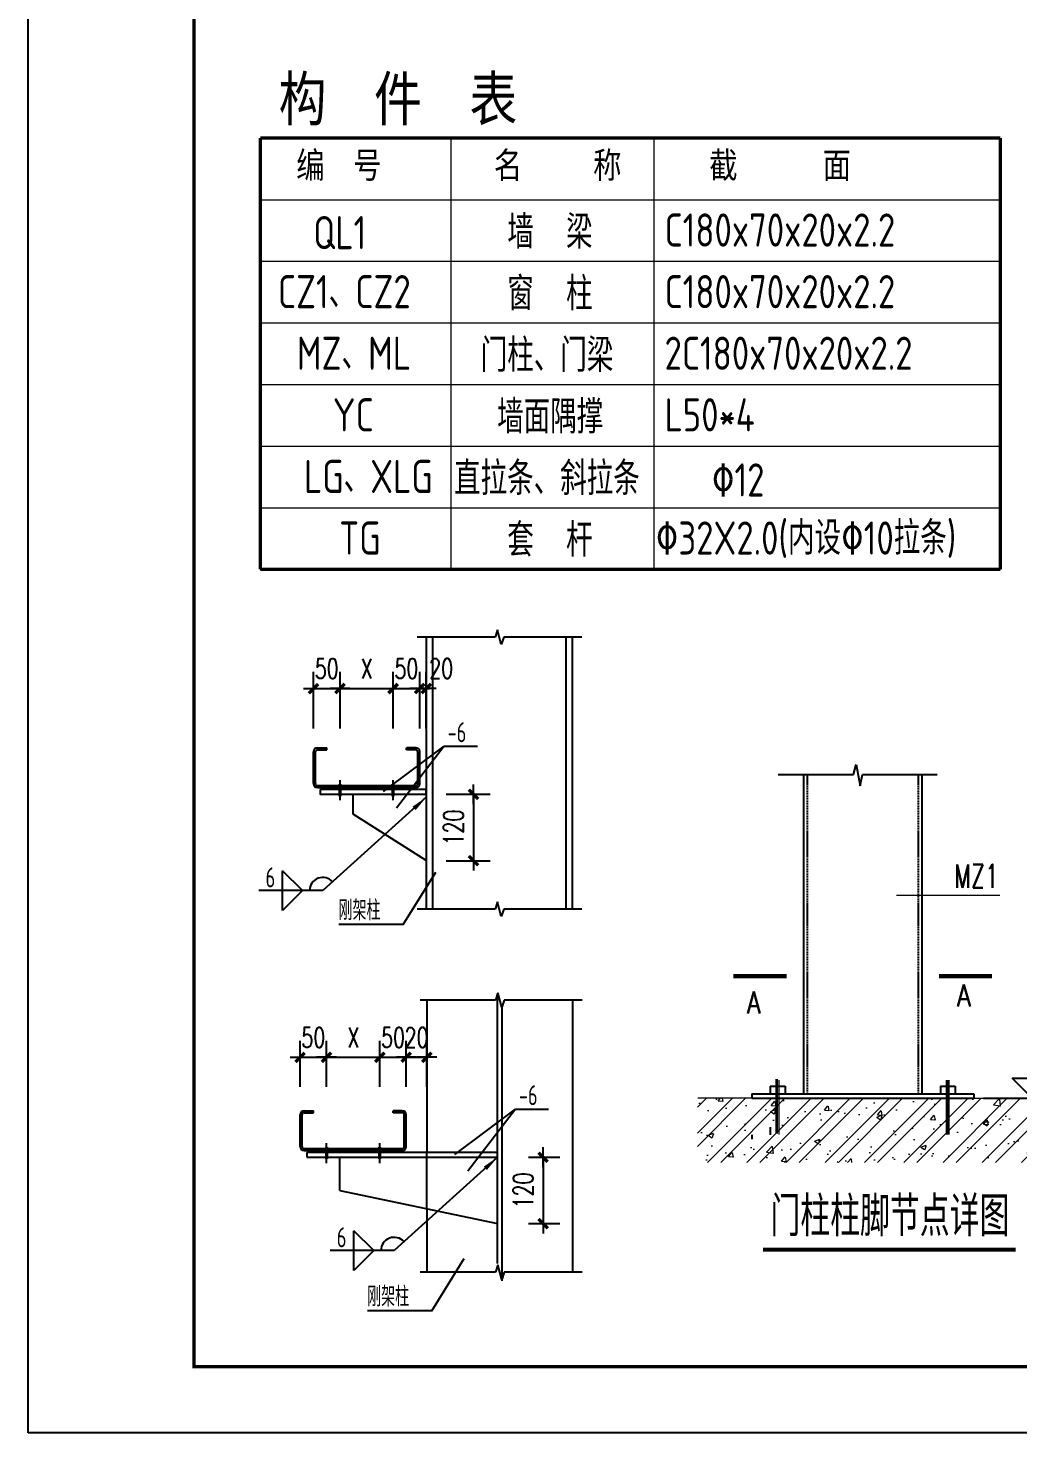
# Model space of a CAD drawing. Extents: x -1389621 to 57380, y -92505 to 283644.
# Drawn here: x -43540 to -25647, y 56395 to 81800 of the extents above; entities that cross this region are included whole.
import ezdxf
from ezdxf.enums import TextEntityAlignment as Align

# ---------------------------------------------------------------- set-up
doc = ezdxf.new("R2010")
doc.units = 0
doc.header["$LTSCALE"] = 100
doc.header["$MEASUREMENT"] = 0
for name, pattern in [('ACAD_ISO02W100', [15, 12, -3]), ('ACAD_ISO04W100', [30, 24, -3, 0, -3]), ('HIDDEN', [0.375, 0.25, -0.125])]:
    doc.linetypes.add(name, pattern=pattern)
doc.layers.get('0').update_dxf_attribs({"linetype": 'CONTINUOUS'})
doc.layers.get('Defpoints').update_dxf_attribs({"linetype": 'CONTINUOUS'})
for name, color, linetype in [('03', 3, 'CONTINUOUS'), ('AXIS', 3, 'CONTINUOUS'), ('BORDER', 7, 'CONTINUOUS'), ('DIM', 3, 'CONTINUOUS'), ('L3', 3, 'CONTINUOUS'), ('PUB_DIM', 3, 'CONTINUOUS'), ('TDB_中实线', 7, 'CONTINUOUS'), ('TDB_中心线', 4, 'ACAD_ISO04W100'), ('TDB_文字', 3, 'CONTINUOUS'), ('TDB_细实线', 1, 'CONTINUOUS'), ('TEXT', 7, 'CONTINUOUS'), ('钢梁', 6, 'CONTINUOUS')]:
    doc.layers.add(name, color=color, linetype=linetype)
doc.layers.add('PUB_TEXT', color=7, linetype='CONTINUOUS', lineweight=15)
doc.styles.add('-宋体', font='SimSun.ttf')
doc.styles.add('_HZTXT', font='txt.shx', dxfattribs={"width": 0.7, "bigfont": 'HZTXT.shx'})
doc.styles.add('DIM_FONT', font='SIMPLEX', dxfattribs={"width": 0.7, "bigfont": 'GBCBIG'})
doc.styles.add('ROMANS', font='romans', dxfattribs={"width": 0.8, "height": 2.5})
doc.styles.add('TSSD_Label', font='Tssdeng.shx', dxfattribs={"width": 0.7, "bigfont": 'hztxt.shx'})
doc.styles.add('TSSD_REIN', font='Tssdeng.shx', dxfattribs={"width": 0.7, "bigfont": 'hztxt.shx'})
doc.dimstyles.new('dimn', dxfattribs={"dimtxt": 300, "dimasz": 1, "dimexe": 250, "dimexo": 300, "dimgap": 150, "dimtad": 1, "dimdec": 0, "dimzin": 0, "dimdsep": 46, "dimtxsty": 'DIM_FONT', "dimblk": '_DIMX', "dimcen": 1, "dimclrt": 7, "dimadec": 1, "dimazin": 0, "dimtfac": 1, "dimtdec": 0, "dimtix": 1, "dimtmove": 2, "dimatfit": 3, "dimfxl": 0, "dimtolj": 1, "dimtzin": 0, "dimarcsym": 0})

# ---------------------------------------------------------------- blocks, each defined once
blk = doc.blocks.new('C160')
at = {"layer": 'TDB_中实线'}
for p, q in [((-0.1, 153.7), (-0.1, 5.7)), ((2.9, 153.7), (2.9, 5.7)), ((5.9, 159.7), (53.9, 159.7)), ((5.9, 156.7), (53.9, 156.7)), ((56.9, 153.7), (56.9, 139.7)), ((59.9, 153.7), (59.9, 139.7)), ((56.9, 139.7), (59.9, 139.7)), ((5.9, 2.7), (53.9, 2.7)), ((56.9, 19.7), (59.9, 19.7)), ((56.9, 5.7), (56.9, 19.7)), ((59.9, 5.7), (59.9, 19.7)), ((5.9, -0.3), (53.9, -0.3))]:
    blk.add_line(p, q, dxfattribs=at)
for centre, radius, start, end in [((5.9, 153.7), 6, 90, 180), ((5.9, 153.7), 3, 90, 180), ((53.9, 153.7), 6, 0, 90), ((53.9, 153.7), 3, 0.001, 90), ((5.9, 5.7), 6, 180, 270), ((5.9, 5.7), 3, 180, 270), ((53.9, 5.7), 6, 270, 360), ((53.9, 5.7), 3, 270, 360)]:
    blk.add_arc(centre, radius, start, end, dxfattribs=at)
blk = doc.blocks.new('_DIMX')
blk.add_line((-150, 0), (150, 0))
at = {"const_width": 50}
blk.add_lwpolyline([(-70, -70), (70, 70)], dxfattribs=at)
blk = doc.blocks.new('*D2472')
at = {"layer": 'AXIS', "color": 0, "linetype": 'Continuous', "lineweight": -2, "ltscale": 100}
for p, q in [((-551673, -263413), (-551013, -263413)), ((-551263, -263414), (-551263, -264412)), ((-551673, -264413), (-551013, -264413))]:
    blk.add_line(p, q, dxfattribs=at)
at = {"layer": 'Defpoints', "color": 0, "linetype": 'Continuous', "ltscale": 100}
for p in [(-551973, -263413), (-551973, -264413), (-551263, -264413)]:
    blk.add_point(p, dxfattribs=at)
at = {"layer": 'AXIS', "color": 0, "linetype": 'Continuous', "lineweight": -2, "ltscale": 100, "xscale": 1.00005, "yscale": 1.00005, "zscale": 1.00005}
for p, rotation in [((-551263, -263413), 90), ((-551263, -264413), 270)]:
    blk.add_blockref('_DIMX', p, dxfattribs=dict(at, rotation=rotation))
at = {"layer": 'AXIS', "color": 7, "linetype": 'Continuous', "ltscale": 100, "insert": (-551563, -263913), "char_height": 300, "attachment_point": 5, "rotation": 90, "style": 'DIM_FONT'}
blk.add_mtext('\\A1;120', dxfattribs=at)
blk = doc.blocks.new('*D2468')
at = {"layer": 'AXIS', "color": 0, "linetype": 'Continuous', "lineweight": -2, "ltscale": 100}
for p, q in [((-553673, -262420), (-553673, -261569)), ((-553273, -262420), (-553273, -261569)), ((-553674, -261819), (-553675, -261819)), ((-553673, -261819), (-553273, -261819)), ((-553272, -261819), (-553271, -261819))]:
    blk.add_line(p, q, dxfattribs=at)
at = {"layer": 'Defpoints', "color": 0, "linetype": 'Continuous', "ltscale": 100}
for p in [(-553273, -261819), (-553673, -262720), (-553273, -262720)]:
    blk.add_point(p, dxfattribs=at)
at = {"layer": 'AXIS', "color": 0, "linetype": 'Continuous', "lineweight": -2, "ltscale": 100, "xscale": 1.00005, "yscale": 1.00005, "zscale": 1.00005}
blk.add_blockref('_DIMX', (-553673, -261819), dxfattribs=at)
at = {"layer": 'AXIS', "color": 0, "linetype": 'Continuous', "lineweight": -2, "ltscale": 100, "xscale": 1.00005, "yscale": 1.00005, "zscale": 1.00005, "rotation": 180}
blk.add_blockref('_DIMX', (-553273, -261819), dxfattribs=at)
at = {"layer": 'AXIS', "color": 7, "linetype": 'Continuous', "ltscale": 100, "insert": (-553473, -261519), "char_height": 300, "attachment_point": 5, "style": 'DIM_FONT'}
blk.add_mtext('50', dxfattribs=at)
blk = doc.blocks.new('*D2469')
at = {"layer": 'AXIS', "color": 0, "linetype": 'Continuous', "lineweight": -2, "ltscale": 100}
for p, q in [((-553273, -262420), (-553273, -261569)), ((-552473, -262420), (-552473, -261569)), ((-553272, -261819), (-552474, -261819))]:
    blk.add_line(p, q, dxfattribs=at)
at = {"layer": 'Defpoints', "color": 0, "linetype": 'Continuous', "ltscale": 100}
for p in [(-552473, -261819), (-553273, -262720), (-552473, -262720)]:
    blk.add_point(p, dxfattribs=at)
at = {"layer": 'AXIS', "color": 0, "linetype": 'Continuous', "lineweight": -2, "ltscale": 100, "xscale": 1.00005, "yscale": 1.00005, "zscale": 1.00005, "rotation": 180}
blk.add_blockref('_DIMX', (-553273, -261819), dxfattribs=at)
at = {"layer": 'AXIS', "color": 0, "linetype": 'Continuous', "lineweight": -2, "ltscale": 100, "xscale": 1.00005, "yscale": 1.00005, "zscale": 1.00005}
blk.add_blockref('_DIMX', (-552473, -261819), dxfattribs=at)
at = {"layer": 'AXIS', "color": 7, "linetype": 'Continuous', "ltscale": 100, "insert": (-552873, -261519), "char_height": 300, "attachment_point": 5, "style": 'DIM_FONT'}
blk.add_mtext('\\A1;X', dxfattribs=at)
blk = doc.blocks.new('*D2470')
at = {"layer": 'AXIS', "color": 0, "linetype": 'Continuous', "lineweight": -2, "ltscale": 100}
for p, q in [((-552473, -262420), (-552473, -261569)), ((-552073, -262420), (-552073, -261569)), ((-552474, -261819), (-552475, -261819)), ((-552473, -261819), (-552073, -261819)), ((-552072, -261819), (-552071, -261819))]:
    blk.add_line(p, q, dxfattribs=at)
at = {"layer": 'Defpoints', "color": 0, "linetype": 'Continuous', "ltscale": 100}
for p in [(-552073, -261819), (-552473, -262720), (-552073, -262720)]:
    blk.add_point(p, dxfattribs=at)
at = {"layer": 'AXIS', "color": 0, "linetype": 'Continuous', "lineweight": -2, "ltscale": 100, "xscale": 1.00005, "yscale": 1.00005, "zscale": 1.00005}
blk.add_blockref('_DIMX', (-552473, -261819), dxfattribs=at)
at = {"layer": 'AXIS', "color": 0, "linetype": 'Continuous', "lineweight": -2, "ltscale": 100, "xscale": 1.00005, "yscale": 1.00005, "zscale": 1.00005, "rotation": 180}
blk.add_blockref('_DIMX', (-552073, -261819), dxfattribs=at)
at = {"layer": 'AXIS', "color": 7, "linetype": 'Continuous', "ltscale": 100, "insert": (-552273, -261519), "char_height": 300, "attachment_point": 5, "style": 'DIM_FONT'}
blk.add_mtext('50', dxfattribs=at)
blk = doc.blocks.new('*D2471')
at = {"layer": 'AXIS', "color": 0, "linetype": 'Continuous', "lineweight": -2, "ltscale": 100}
for p, q in [((-552073, -262420), (-552073, -261569)), ((-551973, -262420), (-551973, -261569)), ((-552074, -261819), (-552075, -261819)), ((-552073, -261819), (-551973, -261819)), ((-551972, -261819), (-551971, -261819))]:
    blk.add_line(p, q, dxfattribs=at)
at = {"layer": 'Defpoints', "color": 0, "linetype": 'Continuous', "ltscale": 100}
for p in [(-551973, -261819), (-552073, -262720), (-551973, -262720)]:
    blk.add_point(p, dxfattribs=at)
at = {"layer": 'AXIS', "color": 0, "linetype": 'Continuous', "lineweight": -2, "ltscale": 100, "xscale": 1.00005, "yscale": 1.00005, "zscale": 1.00005}
blk.add_blockref('_DIMX', (-552073, -261819), dxfattribs=at)
at = {"layer": 'AXIS', "color": 0, "linetype": 'Continuous', "lineweight": -2, "ltscale": 100, "xscale": 1.00005, "yscale": 1.00005, "zscale": 1.00005, "rotation": 180}
blk.add_blockref('_DIMX', (-551973, -261819), dxfattribs=at)
at = {"layer": 'AXIS', "color": 7, "linetype": 'Continuous', "ltscale": 100, "insert": (-551749, -261517), "char_height": 300, "attachment_point": 5, "style": 'DIM_FONT'}
blk.add_mtext('20', dxfattribs=at)
blk = doc.blocks.new('*D2474')
at = {"layer": 'AXIS', "color": 0, "linetype": 'Continuous', "lineweight": -2, "ltscale": 100}
for p, q in [((-553922, -267958), (-553922, -267263)), ((-553522, -267958), (-553522, -267263)), ((-553923, -267513), (-553924, -267513)), ((-553922, -267513), (-553522, -267513)), ((-553521, -267513), (-553520, -267513))]:
    blk.add_line(p, q, dxfattribs=at)
at = {"layer": 'Defpoints', "color": 0, "linetype": 'Continuous', "ltscale": 100}
for p in [(-553522, -267513), (-553922, -268258), (-553522, -268258)]:
    blk.add_point(p, dxfattribs=at)
at = {"layer": 'AXIS', "color": 0, "linetype": 'Continuous', "lineweight": -2, "ltscale": 100, "xscale": 1.00005, "yscale": 1.00005, "zscale": 1.00005}
blk.add_blockref('_DIMX', (-553922, -267513), dxfattribs=at)
at = {"layer": 'AXIS', "color": 0, "linetype": 'Continuous', "lineweight": -2, "ltscale": 100, "xscale": 1.00005, "yscale": 1.00005, "zscale": 1.00005, "rotation": 180}
blk.add_blockref('_DIMX', (-553522, -267513), dxfattribs=at)
at = {"layer": 'AXIS', "color": 7, "linetype": 'Continuous', "ltscale": 100, "insert": (-553722, -267213), "char_height": 300, "attachment_point": 5, "style": 'DIM_FONT'}
blk.add_mtext('50', dxfattribs=at)
blk = doc.blocks.new('*D2475')
at = {"layer": 'AXIS', "color": 0, "linetype": 'Continuous', "lineweight": -2, "ltscale": 100}
for p, q in [((-553522, -267958), (-553522, -267263)), ((-552721, -267958), (-552721, -267263)), ((-553521, -267513), (-552722, -267513))]:
    blk.add_line(p, q, dxfattribs=at)
at = {"layer": 'Defpoints', "color": 0, "linetype": 'Continuous', "ltscale": 100}
for p in [(-552721, -267513), (-553522, -268258), (-552721, -268258)]:
    blk.add_point(p, dxfattribs=at)
at = {"layer": 'AXIS', "color": 0, "linetype": 'Continuous', "lineweight": -2, "ltscale": 100, "xscale": 1.00005, "yscale": 1.00005, "zscale": 1.00005, "rotation": 180}
blk.add_blockref('_DIMX', (-553522, -267513), dxfattribs=at)
at = {"layer": 'AXIS', "color": 0, "linetype": 'Continuous', "lineweight": -2, "ltscale": 100, "xscale": 1.00005, "yscale": 1.00005, "zscale": 1.00005}
blk.add_blockref('_DIMX', (-552721, -267513), dxfattribs=at)
at = {"layer": 'AXIS', "color": 7, "linetype": 'Continuous', "ltscale": 100, "insert": (-553121, -267213), "char_height": 300, "attachment_point": 5, "style": 'DIM_FONT'}
blk.add_mtext('\\A1;X', dxfattribs=at)
blk = doc.blocks.new('*D2476')
at = {"layer": 'AXIS', "color": 0, "linetype": 'Continuous', "lineweight": -2, "ltscale": 100}
for p, q in [((-552721, -267958), (-552721, -267263)), ((-552321, -267958), (-552321, -267263)), ((-552722, -267513), (-552723, -267513)), ((-552721, -267513), (-552321, -267513)), ((-552320, -267513), (-552319, -267513))]:
    blk.add_line(p, q, dxfattribs=at)
at = {"layer": 'Defpoints', "color": 0, "linetype": 'Continuous', "ltscale": 100}
for p in [(-552321, -267513), (-552721, -268258), (-552321, -268258)]:
    blk.add_point(p, dxfattribs=at)
at = {"layer": 'AXIS', "color": 0, "linetype": 'Continuous', "lineweight": -2, "ltscale": 100, "xscale": 1.00005, "yscale": 1.00005, "zscale": 1.00005}
blk.add_blockref('_DIMX', (-552721, -267513), dxfattribs=at)
at = {"layer": 'AXIS', "color": 0, "linetype": 'Continuous', "lineweight": -2, "ltscale": 100, "xscale": 1.00005, "yscale": 1.00005, "zscale": 1.00005, "rotation": 180}
blk.add_blockref('_DIMX', (-552321, -267513), dxfattribs=at)
at = {"layer": 'AXIS', "color": 7, "linetype": 'Continuous', "ltscale": 100, "insert": (-552521, -267213), "char_height": 300, "attachment_point": 5, "style": 'DIM_FONT'}
blk.add_mtext('50', dxfattribs=at)
blk = doc.blocks.new('*D2477')
at = {"layer": 'AXIS', "color": 0, "linetype": 'Continuous', "lineweight": -2, "ltscale": 100}
for p, q in [((-552321, -267958), (-552321, -267263)), ((-552011, -267958), (-552011, -267263)), ((-552322, -267513), (-552323, -267513)), ((-552321, -267513), (-552011, -267513)), ((-552010, -267513), (-552009, -267513))]:
    blk.add_line(p, q, dxfattribs=at)
at = {"layer": 'Defpoints', "color": 0, "linetype": 'Continuous', "ltscale": 100}
for p in [(-552011, -267513), (-552321, -268258), (-552011, -268258)]:
    blk.add_point(p, dxfattribs=at)
at = {"layer": 'AXIS', "color": 0, "linetype": 'Continuous', "lineweight": -2, "ltscale": 100, "xscale": 1.00005, "yscale": 1.00005, "zscale": 1.00005}
blk.add_blockref('_DIMX', (-552321, -267513), dxfattribs=at)
at = {"layer": 'AXIS', "color": 0, "linetype": 'Continuous', "lineweight": -2, "ltscale": 100, "xscale": 1.00005, "yscale": 1.00005, "zscale": 1.00005, "rotation": 180}
blk.add_blockref('_DIMX', (-552011, -267513), dxfattribs=at)
at = {"layer": 'AXIS', "color": 7, "linetype": 'Continuous', "ltscale": 100, "insert": (-552166, -267213), "char_height": 300, "attachment_point": 5, "style": 'DIM_FONT'}
blk.add_mtext('20', dxfattribs=at)
blk = doc.blocks.new('*D2478')
at = {"layer": 'AXIS', "color": 0, "linetype": 'Continuous', "lineweight": -2, "ltscale": 100}
for p, q in [((-550479, -269018), (-550009, -269018)), ((-550259, -269019), (-550259, -270018)), ((-550479, -270019), (-550009, -270019))]:
    blk.add_line(p, q, dxfattribs=at)
at = {"layer": 'Defpoints', "color": 0, "linetype": 'Continuous', "ltscale": 100}
for p in [(-550779, -269018), (-550779, -270019), (-550259, -270019)]:
    blk.add_point(p, dxfattribs=at)
at = {"layer": 'AXIS', "color": 0, "linetype": 'Continuous', "lineweight": -2, "ltscale": 100, "xscale": 1.00005, "yscale": 1.00005, "zscale": 1.00005}
for p, rotation in [((-550259, -269018), 90), ((-550259, -270019), 270)]:
    blk.add_blockref('_DIMX', p, dxfattribs=dict(at, rotation=rotation))
at = {"layer": 'AXIS', "color": 7, "linetype": 'Continuous', "ltscale": 100, "insert": (-550559, -269519), "char_height": 300, "attachment_point": 5, "rotation": 90, "style": 'DIM_FONT'}
blk.add_mtext('\\A1;120', dxfattribs=at)
blk = doc.blocks.new('A$C406E02EA')
h = blk.add_hatch()
h.set_pattern_fill('AR-CONC', color=256, scale=167.215104, style=0)
h.set_pattern_definition([(50, (-8948247.6, -13724994.8), (1199.36736, -104.93105), [125.41133, -1379.52461]), (355, (-8948247.6, -13724994.8), (-232.01319, 1257.77886), [100.32906, -1103.61969]), (100.4514, (-8948147.7, -13725003.5), (967.355064, 1152.84705), [106.583225, -1172.41551]), (46.1842, (-8948247.6, -13724660.3), (1784.58823, -276.77279), [188.117, -2069.28691]), (96.6356, (-8948098.9, -13724683.4), (1562.89722, 1628.87221), [159.87484, -1758.62299]), (351.1842, (-8948247.6, -13724660.3), (1562.89594, 1628.87343), [150.4936, -1655.42953]), (21, (-8948080.4, -13724743.9), (998.11875, -673.239597), [125.41133, -1379.52461]), (326, (-8948080.4, -13724743.9), (406.85999, 1212.5604), [100.32906, -1103.61969]), (71.4514, (-8947997.2, -13724800), (1404.97914, 539.319706), [106.583225, -1172.41551]), (37.5, (-8948247.6, -13724994.76), (20.333115, 556.648804), [0, -1090.242478, 0, -1120.341197, 0, -1107.800064]), (7.5, (-8948247.6, -13724994.76), (439.892, 659.515954), [0, -638.761697, 0, -1065.160213, 0, -422.218138]), (327.5, (-8948620.5, -13724994.76), (892.631742, -37.715152), [0, -418.03776, 0, -1304.27781, 0, -1730.676327]), (317.5, (-8948787.7, -13724994.76), (975.17536, 167.39065), [0, -543.44909, 0, -866.17424, 0, -1229.031015])])
h.paths.add_polyline_path([(8317, 3470), (6244, 3470), (1227, 3470), (0, 3470), (0, 2019), (8317, 2019)])
h = blk.add_hatch()
h.set_pattern_fill('ANSI32', color=256, scale=1672.15104, style=0)
h.set_pattern_definition([(45, (-8948247.6, -13724994.76), (-443.396002, 443.396002), []), (45, (-8947952, -13724994.76), (-443.396002, 443.396002), [])])
h.paths.add_polyline_path([(8317, 3470), (6244, 3470), (1227, 3470), (0, 3470), (0, 2019), (8317, 2019)])
for p, q in [((6831, 8052), (4500, 8052)), ((1779, 2674), (1779, 3901)), ((1813, 2674), (1813, 3901)), ((1846, 2652), (1846, 3879)), ((5625, 2652), (5625, 3879)), ((5659, 2652), (5659, 3879)), ((5692, 2652), (5692, 3879)), ((1227, 3470), (6, 3470)), ((6244, 3470), (8320, 3470))]:
    blk.add_line(p, q)
at = {"layer": '03'}
for p, q in [((3528, 10785), (3584, 11011)), ((3584, 11011), (3681, 10534)), ((1827, 10785), (3528, 10785)), ((2398, 10785), (2398, 3570)), ((3681, 10534), (3728, 10785)), ((3728, 10785), (5417, 10785)), ((5073, 10785), (5073, 3570)), ((7113, 3920), (9845, 3920)), ((7563, 3470), (7113, 3920)), ((7563, 3470), (8013, 3920)), ((1227, 3570), (6244, 3570)), ((6244, 3570), (6244, 3470)), ((1227, 3470), (6244, 3470)), ((6461, 3470), (8023, 3470)), ((1227, 2645), (1227, 2545))]:
    blk.add_line(p, q, dxfattribs=at)
at = {"layer": '03', "linetype": 'HIDDEN'}
for p, q in [((2482, 10785), (2482, 3570)), ((4990, 10785), (4990, 3570))]:
    blk.add_line(p, q, dxfattribs=at)
at = {"layer": '03', "color": 2}
for p, q in [((1646, 3738), (1980, 3738)), ((1980, 3738), (1980, 3570)), ((5491, 3738), (5826, 3738)), ((5491, 3738), (5491, 3570)), ((5826, 3738), (5826, 3570)), ((1646, 2812), (1646, 2645))]:
    blk.add_line(p, q, dxfattribs=at)
at = {"layer": '03', "const_width": 100}
for points in [[(814, 6226), (2015, 6226)], [(5458, 6226), (6659, 6226)]]:
    blk.add_lwpolyline(points, dxfattribs=at)
at = {"layer": 'PUB_DIM'}
for p, q in [((1227, 3570), (1227, 3470)), ((1646, 3738), (1646, 3570))]:
    blk.add_line(p, q, dxfattribs=at)
at = {"layer": 'TDB_文字', "const_width": 90, "elevation": 0}
blk.add_lwpolyline([(1480, 45), (7194, 45)], dxfattribs=at)
at = {"layer": 'L3', "style": 'ROMANS'}
for s, height, width, p in [('MZ1', 525, 0.7, (5803, 8228)), ('A', 502, 0.8, (5868, 5539)), ('A', 502, 0.8, (1120, 5382))]:
    blk.add_text(s, height=height, dxfattribs=dict(at, width=width)).set_placement(p)
at = {"layer": 'L3', "style": 'ROMANS', "width": 0.7}
blk.add_text('%%P0.000', height=525, dxfattribs=at).set_placement((7777, 4089, 0), align=Align.BOTTOM_LEFT)
at = {"layer": 'TEXT', "style": 'TSSD_REIN', "width": 0.75}
blk.add_text('门柱柱脚节点详图', height=900.1, dxfattribs=at).set_placement((1649, 349, 0))
blk = doc.blocks.new('A$C6C4E26B3')
at = {"layer": 'TEXT'}
blk.add_hatch(color=256, dxfattribs=at).paths.add_polyline_path([(2521.8, 1918.2), (2359.7, 1724.6), (2312.8, 1776.6)], flags=0)
at = {"layer": 'DIM', "ltscale": 2}
for p, q in [((1876.8, 2005.1), (2790.1, 2689.4)), ((2790.1, 2689.4), (2072, 1754.9)), ((2790.1, 2689.4), (3291, 2689.4))]:
    blk.add_line(p, q, dxfattribs=at)
at = {"layer": 'TDB_中实线', "linetype": 'ACAD_ISO02W100', "ltscale": 20}
for p, q in [((1421.7, 1663.4), (1421.7, 1963.5)), ((2521.8, 963.4), (1421.7, 1663.4))]:
    blk.add_line(p, q, dxfattribs=at)
at = {"layer": 'TDB_中实线', "const_width": 50}
for points in [[(1221.7, 1934.7), (1221.7, 2116.4)], [(2021.8, 1934.7), (2021.8, 2116.4)]]:
    blk.add_lwpolyline(points, dxfattribs=at)
at = {"layer": 'TDB_中实线'}
blk.add_lwpolyline([(921.7, 2033.5), (921.7, 1963.5), (2521.8, 1963.5), (2521.8, 2033.5)], close=True, dxfattribs=at)
at = {"layer": 'TDB_中心线', "ltscale": 20}
for p, q in [((1221.7, 1875), (1221.7, 2174.4)), ((2021.8, 1875), (2021.8, 2174.4))]:
    blk.add_line(p, q, dxfattribs=at)
at = {"layer": 'TDB_文字', "color": 3}
for q in [(2662.5, 788.3), (1202, 0)]:
    blk.add_line((2172.6, 0), q, dxfattribs=at)
at = {"layer": 'TDB_细实线'}
for p, q in [((3556.9, 4332.1), (2381.8, 4332.1)), ((3592.5, 4441.5), (3556.9, 4332.1)), ((3651.4, 4222.7), (3592.5, 4441.5)), ((3686.9, 4332.1), (3651.4, 4222.7)), ((4862.1, 4332.1), (3686.9, 4332.1)), ((3556.9, 231.3), (2381.8, 231.3)), ((3592.5, 340.7), (3556.9, 231.3)), ((3651.4, 121.9), (3592.5, 340.7)), ((3686.9, 231.3), (3651.4, 121.9)), ((4862.1, 231.3), (3686.9, 231.3))]:
    blk.add_line(p, q, dxfattribs=at)
at = {"layer": 'TDB_细实线', "ltscale": 20}
for p, q in [((2521.8, 4332.1), (2521.8, 231.3)), ((2621.8, 231.3), (2621.8, 4332.1)), ((4622, 4332.1), (4622, 231.3)), ((4722, 231.3), (4722, 4332.1))]:
    blk.add_line(p, q, dxfattribs=at)
at = {"layer": 'TEXT'}
for p, q in [((2521.8, 1918.2), (964.1, 511.4)), ((355, 211.3), (355, 811.4)), ((655.1, 511.4), (355, 811.4)), ((964.1, 511.4), (0, 511.4)), ((655.1, 511.4), (355, 211.3))]:
    blk.add_line(p, q, dxfattribs=at)
blk.add_arc((964.1, 511.4), 200, 42.08565, 180, dxfattribs=at)
at = {"layer": 'TDB_中实线', "xscale": 10.00100002496038, "yscale": 10.00100002496038, "zscale": 10.001000025, "rotation": 90}
blk.add_blockref('C160', (2419.1, 2065.1), dxfattribs=at)
at = {"layer": 'TDB_中实线', "style": '_HZTXT', "width": 0.7}
blk.add_text('刚架柱', height=300.03, dxfattribs=at).set_placement((1200, 66.1))
at = {"layer": 'TEXT', "style": 'TSSD_Label', "width": 0.7}
for s, height, p in [('-6', 300.03, (2842.7, 2748.3)), ('6', 300, (100, 561.4))]:
    blk.add_text(s, height=height, dxfattribs=at).set_placement(p)
at = {"layer": 'AXIS', "linetype": 'Continuous'}
for base, p1, p2, text, picture, middle in [((1221.7, 3557.2), (821.7, 2656.1), (1221.7, 2656.1), '50', '*D2468', (1021.7, 3857.3)), ((2021.8, 3557.2), (1221.7, 2656.1), (2021.8, 2656.1), 'X', '*D2469', (1621.7, 3857.3)), ((2421.8, 3557.2), (2021.8, 2656.1), (2421.8, 2656.1), '50', '*D2470', (2221.8, 3857.3))]:
    dim = blk.add_linear_dim(base=base, p1=p1, p2=p2, text=text, dimstyle='dimn', override={"dimscale": 1.00005, "dimlfac": 0.99995}, dxfattribs=at)
    dim.commit()
    dim.dimension.update_dxf_attribs({"geometry": picture, "text_midpoint": middle, "insert": (554494.5, 265376)})
dim = blk.add_linear_dim(base=(2521.8, 3557.2), p1=(2421.8, 2656.1), p2=(2521.8, 2656.1), text='20', dimstyle='dimn', override={"dimscale": 1.00005, "dimlfac": 0.99995}, dxfattribs=at)
dim.commit()
dim.dimension.update_dxf_attribs({"geometry": '*D2471', "text_midpoint": (2745.3, 3859), "dimtype": 128, "insert": (554494.5, 265376)})
dim = blk.add_linear_dim(base=(3231.7, 963.4), p1=(2521.8, 1963.5), p2=(2521.8, 963.4), angle=90, text='120', dimstyle='dimn', override={"dimscale": 1.00005, "dimlfac": 0.99995}, dxfattribs=at)
dim.commit()
dim.dimension.update_dxf_attribs({"geometry": '*D2472', "text_midpoint": (2931.7, 1463.4), "insert": (554494.5, 265376)})
blk = doc.blocks.new('A$C28D475B2')
at = {"layer": 'TEXT'}
blk.add_hatch(color=256, dxfattribs=at).paths.add_polyline_path([(3126, 2315.7), (2963.9, 2122.2), (2917, 2174.1)], flags=0)
at = {"layer": 'DIM', "ltscale": 2}
for p, q in [((2481, 2357.4), (3394.3, 3041.7)), ((3394.3, 3041.7), (2676.2, 2107.2)), ((3394.3, 3041.7), (3895.1, 3041.7))]:
    blk.add_line(p, q, dxfattribs=at)
at = {"layer": 'TDB_中实线'}
for p, q in [((250, 2385.8), (250, 2315.7)), ((3126, 2385.8), (250, 2385.8)), ((250, 2315.7), (3126, 2315.7)), ((750.1, 1815.7), (750.1, 2315.7)), ((750.1, 1815.7), (3126, 1315.6))]:
    blk.add_line(p, q, dxfattribs=at)
at = {"layer": 'TDB_中实线', "const_width": 50}
for points in [[(550, 2287), (550, 2468.7)], [(1350.1, 2287), (1350.1, 2468.7)]]:
    blk.add_lwpolyline(points, dxfattribs=at)
at = {"layer": 'TDB_中心线', "ltscale": 20}
for p, q in [((550, 2227.3), (550, 2526.7)), ((1350.1, 2227.3), (1350.1, 2526.7))]:
    blk.add_line(p, q, dxfattribs=at)
at = {"layer": 'TDB_文字', "color": 3}
for q in [(2624.6, 788.3), (1164.1, 0)]:
    blk.add_line((2134.6, 0), q, dxfattribs=at)
at = {"layer": 'TDB_细实线'}
for p, q in [((3096, 4684.4), (1960.7, 4684.4)), ((2060.9, 4684.4), (2060.9, 2385.8)), ((3131.5, 4793.8), (3096, 4684.4)), ((3126, 713.5), (3126, 4776.7)), ((3190.5, 4575), (3131.5, 4793.8)), ((3226, 4684.4), (3190.5, 4575)), ((4401.1, 4684.4), (3226, 4684.4)), ((4261.1, 583.6), (4261.1, 4684.4)), ((3196, 453.6), (3196, 4592.1)), ((2060.9, 1539.8), (2060.9, 583.6)), ((3131.5, 692.9), (3096, 583.6)), ((3190.5, 474.2), (3131.5, 692.9)), ((3096, 583.6), (1960.7, 583.6)), ((3226, 583.6), (3190.5, 474.2)), ((4401.1, 583.6), (3226, 583.6))]:
    blk.add_line(p, q, dxfattribs=at)
at = {"layer": 'TDB_细实线', "linetype": 'ACAD_ISO02W100', "ltscale": 10}
blk.add_line((2060.9, 1539.8), (2060.9, 2385.8), dxfattribs=at)
at = {"layer": 'TEXT'}
for p, q in [((3126, 2315.7), (1568.2, 908.9)), ((959.2, 608.9), (959.2, 1209)), ((1259.2, 908.9), (959.2, 1209)), ((1568.2, 908.9), (604.2, 908.9)), ((1259.2, 908.9), (959.2, 608.9))]:
    blk.add_line(p, q, dxfattribs=at)
blk.add_arc((1568.2, 908.9), 200, 42.08565, 180, dxfattribs=at)
at = {"layer": 'TDB_中实线', "xscale": 10.00100002496038, "yscale": 10.00100002496038, "zscale": 10.001000025, "rotation": 90}
blk.add_blockref('C160', (1747.5, 2417.4), dxfattribs=at)
at = {"layer": 'TDB_中实线', "style": '_HZTXT', "width": 0.7}
blk.add_text('刚架柱', height=300.03, dxfattribs=at).set_placement((1162, 66.1))
at = {"layer": 'TEXT', "style": 'TSSD_Label', "width": 0.7}
for s, height, p in [('-6', 300.03, (3446.8, 3100.6)), ('6', 300, (704.2, 958.9))]:
    blk.add_text(s, height=height, dxfattribs=at).set_placement(p)
at = {"layer": 'AXIS', "linetype": 'Continuous'}
for base, p1, p2, text, picture, middle in [((550, 3821.6), (150, 3076.2), (550, 3076.2), '50', '*D2474', (350, 4121.6)), ((1350.1, 3821.6), (550, 3076.2), (1350.1, 3076.2), 'X', '*D2475', (950.1, 4121.6)), ((1750.2, 3821.6), (1350.1, 3076.2), (1750.2, 3076.2), '50', '*D2476', (1550.1, 4121.6)), ((2060.9, 3821.6), (1750.2, 3076.2), (2060.9, 3076.2), '20', '*D2477', (1905.5, 4121.6))]:
    dim = blk.add_linear_dim(base=base, p1=p1, p2=p2, text=text, dimstyle='dimn', override={"dimscale": 1.00005, "dimlfac": 0.99995}, dxfattribs=at)
    dim.commit()
    dim.dimension.update_dxf_attribs({"geometry": picture, "text_midpoint": middle, "insert": (554071.6, 271334.2)})
dim = blk.add_linear_dim(base=(3812.3, 1315.6), p1=(3292.7, 2315.7), p2=(3292.7, 1315.6), angle=90, text='120', dimstyle='dimn', override={"dimscale": 1.00005, "dimlfac": 0.99995}, dxfattribs=at)
dim.commit()
dim.dimension.update_dxf_attribs({"geometry": '*D2478', "text_midpoint": (3512.3, 1815.7), "insert": (554071.6, 271334.2)})

msp = doc.modelspace()

# ---------------------------------------------------------------- linework, layer by layer
at = {"layer": 'BORDER'}
msp.add_lwpolyline([(-43539.856, 56395.346), (-43539.856, 127675.346), (57380.144, 127675.346), (57380.144, 56395.346)], close=True, dxfattribs=at)
at = {"layer": 'BORDER', "const_width": 60}
msp.add_lwpolyline([(-40539.856, 57595.346), (-40539.856, 126475.346), (56180.144, 126475.346), (56180.144, 57595.346)], close=True, dxfattribs=at)
at = {"layer": 'PUB_TEXT'}
for p, q in [((-35889.081, 72013.563), (-35889.081, 79811.591)), ((-32224.092, 72013.563), (-32224.092, 79811.591)), ((-39343.283, 78697.587), (-25963.017, 78697.587)), ((-39343.283, 77583.583), (-25963.017, 77583.583)), ((-39343.283, 77583.583), (-25963.017, 77583.583)), ((-39343.283, 77583.583), (-25963.017, 77583.583)), ((-39343.283, 77583.583), (-25963.017, 77583.583)), ((-39343.283, 77583.583), (-25963.017, 77583.583)), ((-39343.283, 77583.583), (-25963.017, 77583.583)), ((-39343.283, 77583.583), (-25963.017, 77583.583)), ((-39343.283, 76469.579), (-25963.017, 76469.579)), ((-39343.283, 75355.575), (-25963.017, 75355.575)), ((-39343.283, 74241.571), (-25963.017, 74241.571)), ((-39343.283, 73127.567), (-25963.017, 73127.567)), ((-39343.283, 72013.563), (-25963.017, 72013.563)), ((-39343.283, 72013.563), (-25963.017, 72013.563))]:
    msp.add_line(p, q, dxfattribs=at)
at = {"layer": 'PUB_TEXT', "const_width": 58.853}
for points in [[(-39343.283, 72013.563), (-39343.283, 79811.591)], [(-39343.283, 79811.591), (-25963.017, 79811.591)], [(-25963.017, 72013.563), (-25963.017, 79811.591)], [(-39343.283, 72013.563), (-25963.017, 72013.563)]]:
    msp.add_lwpolyline(points, dxfattribs=at)

# ---------------------------------------------------------------- block references
at = {"layer": 'PUB_TEXT', "linetype": 'ByBlock', "ltscale": 100, "xscale": 0.7999679999426008, "yscale": 0.7999680000124499, "zscale": 0.7999680000000002}
msp.add_blockref('A$C406E02EA', (-31439.801, 59672.6), dxfattribs=at)
at = {"layer": '钢梁', "ltscale": 100, "xscale": 1.200011997437105, "yscale": 1.200011997576803, "zscale": 1.2000119976}
for name, p in [('A$C6C4E26B3', (-39367, 65588)), ('A$C28D475B2', (-38803.802, 58601.817))]:
    msp.add_blockref(name, p, dxfattribs=at)

# ---------------------------------------------------------------- texts
at = {"layer": 'PUB_TEXT', "width": 0.8}
for s, height, style, p in [('构  件  表', 790.9849, '-宋体', (-39009.214, 80127.368)), ('编  号', 470.8244, '-宋体', (-38691.661, 79087.699)), ('名     称', 470.8244, '-宋体', (-35120.893, 79087.699)), ('截      面', 470.8244, '-宋体', (-31227.973, 79087.699)), ('QL1', 599.79, 'TSSD_REIN', (-38386.092, 77802.381)), ('墙  梁', 599.79, 'TSSD_REIN', (-34877.37, 77811.74)), ('C180x70x20x2.2', 599.78999, 'TSSD_REIN', (-32034.587, 77848.447)), ('CZ1、CZ2', 599.79, 'TSSD_REIN', (-39024.403, 76734.443)), ('窗  柱', 599.79, 'TSSD_REIN', (-34877.37, 76697.736)), ('C180x70x20x2.2', 599.78999, 'TSSD_REIN', (-32034.587, 76734.443)), ('MZ、ML', 599.79, 'TSSD_REIN', (-38681.546, 75620.439)), ('门柱、门梁', 599.79, 'TSSD_REIN', (-35358.373, 75583.732)), ('2C180x70x20x2.2', 599.78999, 'TSSD_REIN', (-32034.587, 75620.439)), ('YC', 599.79, 'TSSD_REIN', (-38031.685, 74506.435)), ('墙面隅撑', 599.79, 'TSSD_REIN', (-35060.805, 74469.728)), ('L50*4', 599.79, 'TSSD_REIN', (-32034.587, 74506.435)), ('LG、XLG', 599.79, 'TSSD_REIN', (-38552.813, 73392.431)), ('直拉条、斜拉条', 599.79, 'TSSD_REIN', (-35840.125, 73355.724)), ('\x8212', 599.79, 'TSSD_REIN', (-31181.063, 73328.651)), ('\x8232X2.0(内设\x8210拉条)', 599.78999, 'TSSD_REIN', (-32195.204, 72278.427)), ('TG ', 599.79, 'TSSD_REIN', (-37916.091, 72278.427)), ('套  杆', 599.79, 'TSSD_REIN', (-34877.37, 72241.719))]:
    msp.add_text(s, height=height, dxfattribs=dict(at, style=style)).set_placement(p)

doc.saveas('drawing.dxf')
